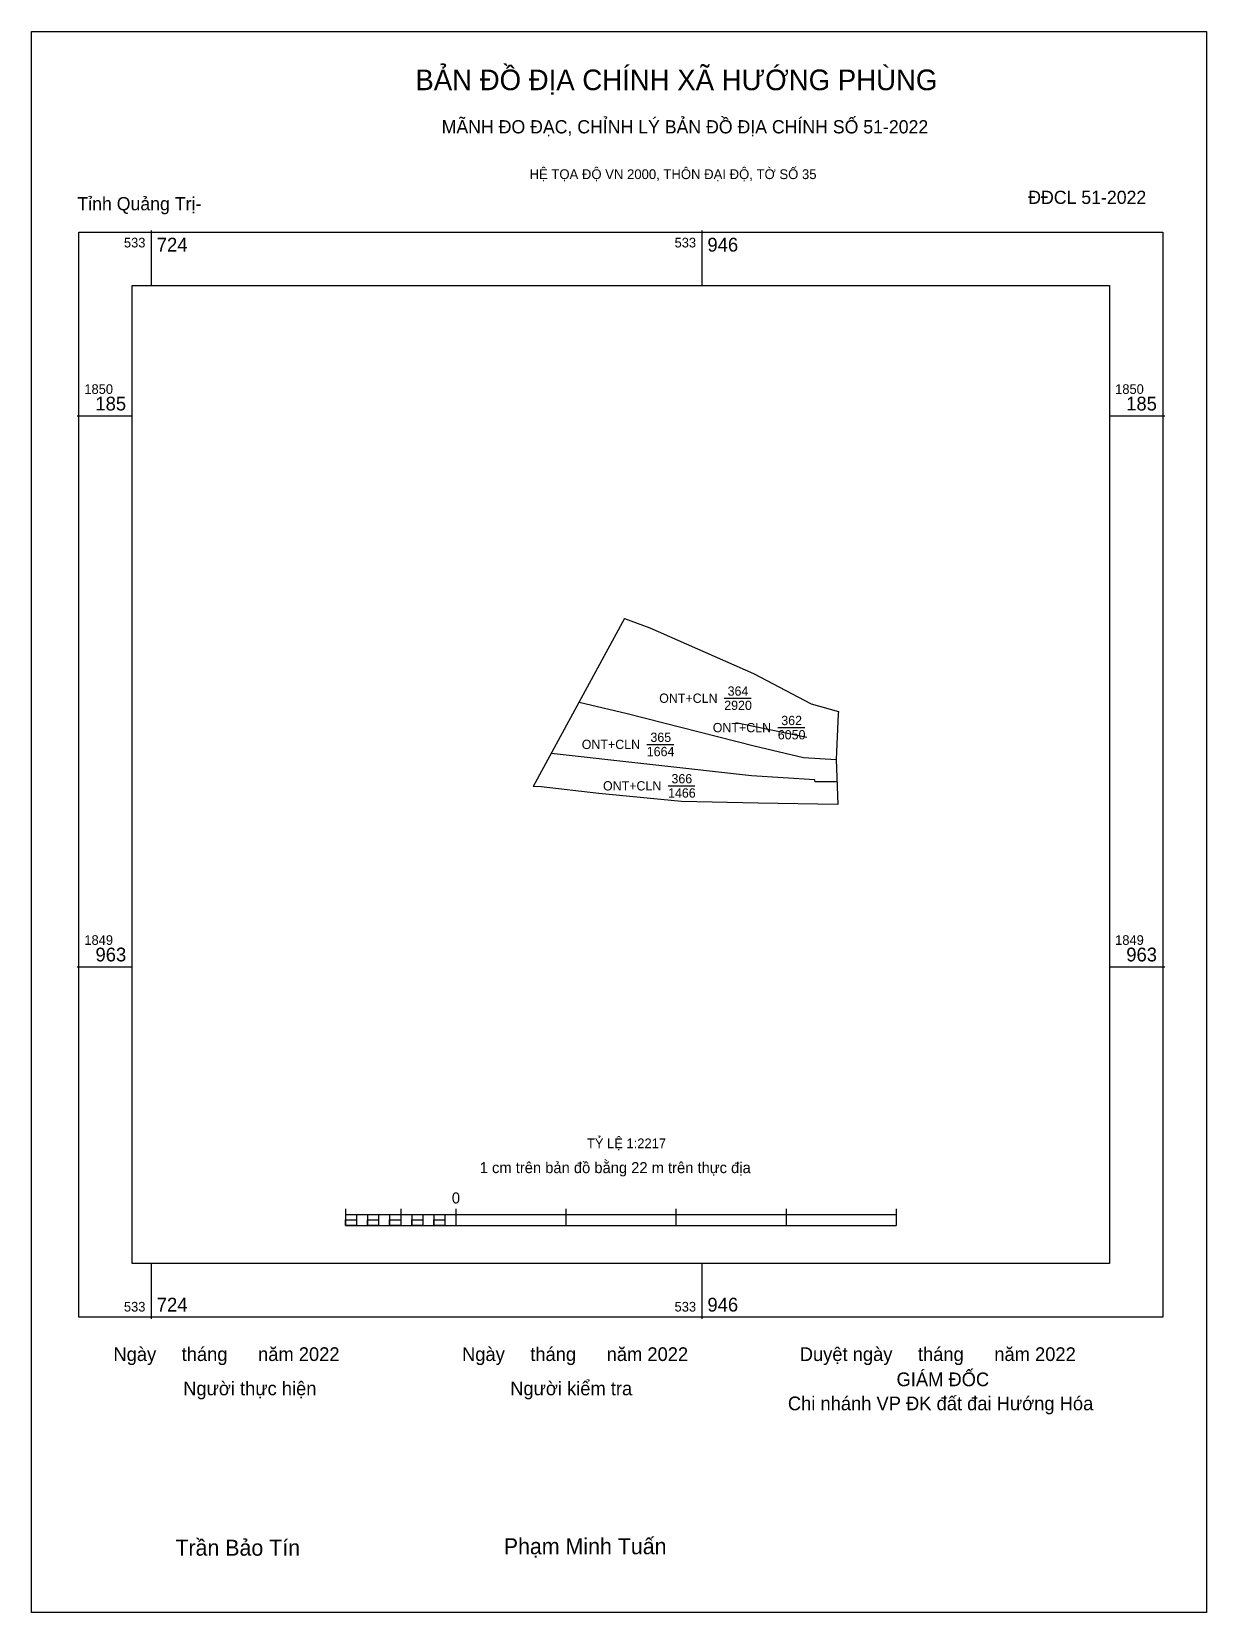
# Model space of a CAD drawing. Extents: x 533676 to 534149, y 1849704 to 1850340.
import ezdxf

# ---------------------------------------------------------------- set-up
doc = ezdxf.new("R2010")
doc.units = 0
for name, color, linetype in [('Level 10', 7, 'Continuous'), ('Level 13', 7, 'Continuous'), ('Level 15', 7, 'Continuous'), ('Level 27', 7, 'Continuous'), ('Level 6', 7, 'Continuous'), ('Level 62', 7, 'Continuous'), ('Level 63', 7, 'Continuous'), ('Level 9', 7, 'Continuous')]:
    doc.layers.add(name, color=color, linetype=linetype)

msp = doc.modelspace()

# ---------------------------------------------------------------- linework, layer by layer
at = {"layer": 'Level 10'}
for p, q in [((533914.93, 1850104.01), (533878.25, 1850036.39)), ((533896.66, 1850070.33), (533916.01, 1850065.8)), ((533916.01, 1850065.8), (533967.21, 1850052.7)), ((533967.21, 1850052.7), (533987.01, 1850048)), ((533966.15, 1850040.68), (533885.41, 1850049.59)), ((533987.01, 1850048), (534000.22, 1850047.3)), ((533991.61, 1850039.1), (533966.15, 1850040.68)), ((533991.76, 1850038.22), (533991.61, 1850039.1)), ((534000.58, 1850038.22), (533991.76, 1850038.22))]:
    msp.add_line(p, q, dxfattribs=at)
msp.add_lwpolyline([(533914.93, 1850104.01), (533914.93, 1850104.01), (533925.21, 1850100.24), (533966.91, 1850081.9), (533990.19, 1850069.62), (534001.12, 1850066.58), (534001.07, 1850065.57), (534000.22, 1850047.3), (534000.94, 1850029.09), (533968.82, 1850029.6), (533937.9, 1850030.27), (533904.65, 1850033.61), (533881.41, 1850036.23), (533878.25, 1850036.39)], dxfattribs=at)
at = {"layer": 'Level 15'}
msp.add_lwpolyline([(533676.21, 1850340.18), (534149.31, 1850340.18), (534149.31, 1849703.98), (533676.21, 1849703.98)], close=True, dxfattribs=at)
at = {"layer": 'Level 27'}
for p, q in [((534001.12, 1850066.58), (534001.12, 1850066.6)), ((534000.94, 1850029.09), (534000.94, 1850029.07))]:
    msp.add_line(p, q, dxfattribs=at)
at = {"layer": 'Level 62'}
msp.add_lwpolyline([(533716.73, 1850237.94), (534110.34, 1850237.94), (534110.34, 1849844.33), (533716.73, 1849844.33)], close=True, dxfattribs=at)
at = {"layer": 'Level 63'}
for p, q in [((533724.41, 1850260.11), (533724.41, 1850237.94)), ((533946.15, 1850260.11), (533946.15, 1850237.94)), ((533694.56, 1850185.5), (533716.73, 1850185.5)), ((534110.34, 1850185.5), (534132.51, 1850185.5)), ((533694.56, 1849963.76), (533716.73, 1849963.76)), ((534110.34, 1849963.76), (534132.51, 1849963.76)), ((533802.67, 1849866.35), (533802.67, 1849859.7)), ((533802.67, 1849864.13), (534024.4, 1849864.13)), ((533807.1, 1849864.13), (533807.1, 1849859.7)), ((533811.53, 1849864.13), (533811.53, 1849859.7)), ((533815.97, 1849864.13), (533815.97, 1849859.7)), ((533820.4, 1849864.13), (533820.4, 1849859.7)), ((533824.84, 1849866.35), (533824.84, 1849859.7)), ((533824.84, 1849864.13), (533824.84, 1849859.7)), ((533829.27, 1849864.13), (533829.27, 1849859.7)), ((533833.71, 1849864.13), (533833.71, 1849859.7)), ((533838.14, 1849864.13), (533838.14, 1849859.7)), ((533842.58, 1849864.13), (533842.58, 1849859.7)), ((533847.01, 1849866.35), (533847.01, 1849859.7)), ((533847.01, 1849864.13), (533847.01, 1849859.7)), ((533891.36, 1849866.35), (533891.36, 1849859.7)), ((533935.71, 1849866.35), (533935.71, 1849859.7)), ((533980.06, 1849866.35), (533980.06, 1849859.7)), ((534024.4, 1849866.35), (534024.4, 1849859.7)), ((533802.67, 1849859.7), (534024.4, 1849859.7)), ((533724.41, 1849844.33), (533724.41, 1849822.15)), ((533946.15, 1849844.33), (533946.15, 1849822.15))]:
    msp.add_line(p, q, dxfattribs=at)
for points in [[(533695.25, 1850259.42), (534131.82, 1850259.42), (534131.82, 1849822.84), (533695.25, 1849822.84)], [(533802.67, 1849861.92), (533807.1, 1849861.92), (533807.1, 1849859.7), (533802.67, 1849859.7)], [(533802.67, 1849861.92), (533807.1, 1849861.92), (533807.1, 1849859.7), (533802.67, 1849859.7)], [(533811.53, 1849861.92), (533815.97, 1849861.92), (533815.97, 1849859.7), (533811.53, 1849859.7)], [(533820.4, 1849861.92), (533824.84, 1849861.92), (533824.84, 1849859.7), (533820.4, 1849859.7)], [(533829.27, 1849861.92), (533833.71, 1849861.92), (533833.71, 1849859.7), (533829.27, 1849859.7)], [(533838.14, 1849861.92), (533842.58, 1849861.92), (533842.58, 1849859.7), (533838.14, 1849859.7)]]:
    msp.add_lwpolyline(points, close=True, dxfattribs=at)
at = {"layer": 'Level 9'}
for p, q in [((533955.14, 1850071.91), (533965.99, 1850071.91)), ((533959.75, 1850062.15), (533988.37, 1850056.29)), ((533976.71, 1850060.07), (533987.56, 1850060.07)), ((533923.95, 1850053.31), (533934.8, 1850053.31)), ((533932.5, 1850036.64), (533943.36, 1850036.64))]:
    msp.add_line(p, q, dxfattribs=at)

# ---------------------------------------------------------------- texts
at = {"layer": 'Level 13'}
for s, p in [('ONT+CLN', (533928.95, 1850070.04)), ('364', (533956.51, 1850072.91)), ('2920', (533955.13, 1850067.17)), ('362', (533978.11, 1850061.07)), ('ONT+CLN', (533950.52, 1850058.2)), ('6050', (533976.71, 1850055.33)), ('ONT+CLN', (533897.76, 1850051.44)), ('1664', (533923.94, 1850048.57)), ('365', (533925.41, 1850054.31)), ('366', (533933.89, 1850037.64)), ('ONT+CLN', (533906.32, 1850034.77)), ('1466', (533932.51, 1850031.9))]:
    msp.add_text(s, height=3.742, dxfattribs=at).set_placement(p)
at = {"layer": 'Level 6'}
msp.add_text('TỶ LỆ 1:2217', height=3.898, dxfattribs=at).set_placement((533899.84, 1849890.81))
at = {"layer": 'Level 63'}
for s, height, p in [('BẢN ĐỒ ĐỊA CHÍNH XÃ HƯỚNG PHÙNG', 8.3011, (533830.76, 1850316.61)), ('MÃNH ĐO ĐẠC, CHỈNH LÝ BẢN ĐỒ ĐỊA CHÍNH SỐ 51-2022', 5.3266, (533841.36, 1850299.22)), ('HỆ TỌA ĐỘ VN 2000, THÔN ĐẠI ĐỘ, TỜ SỐ 35', 3.943, (533876.74, 1850280.83)), ('533', 3.88, (533713.4, 1850253.32)), ('724', 5.543, (533726.63, 1850251.66)), ('533', 3.88, (533935.14, 1850253.32)), ('946', 5.543, (533948.37, 1850251.66)), ('1850', 3.88, (533697.46, 1850194.37)), ('185', 5.543, (533701.9, 1850187.71)), ('1850', 3.88, (534112.56, 1850194.37)), ('185', 5.543, (534117, 1850187.71)), ('1849', 3.88, (533697.46, 1849972.63)), ('1849', 3.88, (534112.56, 1849972.63)), ('963', 5.543, (533701.95, 1849965.97)), ('963', 5.543, (534117.04, 1849965.97)), ('1 cm trên bản đồ bằng 22 m trên thực địa', 4.4348, (533856.68, 1849880.76)), ('0', 4.43, (533845.44, 1849868.57)), ('724', 5.543, (533726.63, 1849825.06)), ('946', 5.543, (533948.37, 1849825.06)), ('533', 3.88, (533713.4, 1849825.06)), ('533', 3.88, (533935.14, 1849825.06)), ('Ngày     tháng      năm 2022', 5.5176, (533709.17, 1849805.15)), ('Ngày     tháng      năm 2022', 5.5176, (533849.55, 1849805.15)), ('Duyệt ngày     tháng      năm 2022', 5.5176, (533985.55, 1849805.15)), ('Người kiểm tra', 5.5176, (533868.94, 1849791.36)), ('GIÁM ĐỐC', 5.518, (534024.52, 1849795.01)), ('Người thực hiện', 5.5176, (533737.25, 1849791.36)), ('Chi nhánh VP ĐK đất đai Hướng Hóa', 5.5176, (533980.77, 1849785.33)), ('Trần Bảo Tín', 6.4357, (533734.11, 1849726.8)), ('Phạm Minh Tuấn', 6.4357, (533866.36, 1849727.38))]:
    msp.add_text(s, height=height, dxfattribs=at).set_placement(p)
at = {"layer": 'Level 9'}
for s, p in [('ĐĐCL 51-2022', (534077.57, 1850270.83)), ('Tỉnh Quảng Trị-', (533694.67, 1850268.26))]:
    msp.add_text(s, height=5.3266, dxfattribs=at).set_placement(p)

doc.saveas('drawing.dxf')
